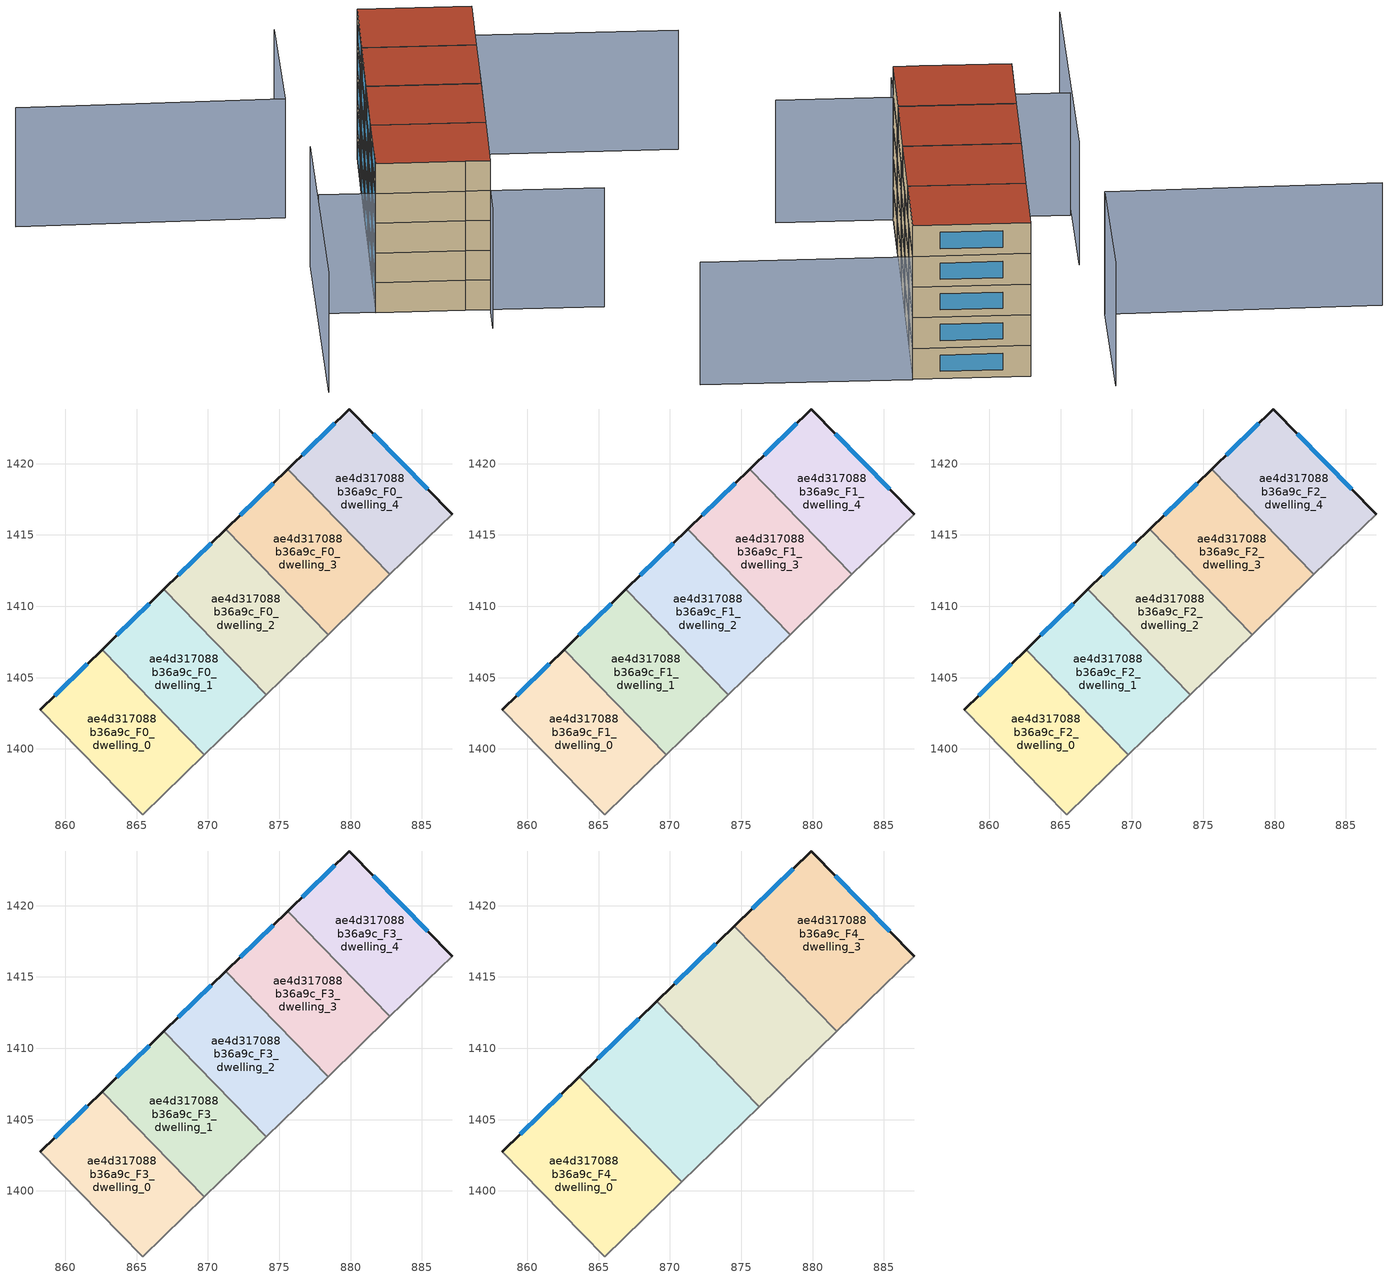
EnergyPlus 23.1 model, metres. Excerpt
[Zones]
ae4d317088b36a9c_F0_dwelling_0
 floor ground (EU_floor_Construction): 862.58,1406.97 869.75,1399.59 865.42,1395.38 863.86,1396.99 858.23,1402.74 z0
 wall outside (EU_wall_Construction): 862.58,1406.97 858.23,1402.74 z0:3
 wall to ae4d317088b36a9c_F0_dwelling_1 (EU_wall_Construction): 869.75,1399.59 862.58,1406.97 z0:3
 wall adiabatic (EU_wall_Construction): 858.23,1402.74 863.86,1396.99 865.42,1395.38 869.75,1399.59 z0:3
 window (EU_Window_Construction): 861.56,1405.98 859.25,1403.74 z0.7:2.3
ae4d317088b36a9c_F0_dwelling_1
 floor ground (EU_floor_Construction): 866.91,1411.18 874.09,1403.8 869.75,1399.59 862.58,1406.97 z0
 wall outside (EU_wall_Construction): 866.91,1411.18 862.58,1406.97 z0:3
 wall to ae4d317088b36a9c_F0_dwelling_2 (EU_wall_Construction): 874.09,1403.8 866.91,1411.18 z0:3
 wall adiabatic (EU_wall_Construction): 869.75,1399.59 874.09,1403.8 z0:3
 window (EU_Window_Construction): 865.89,1410.19 863.59,1407.96 z0.7:2.3
ae4d317088b36a9c_F0_dwelling_2
 floor ground (EU_floor_Construction): 871.25,1415.4 878.42,1408.02 874.09,1403.8 866.91,1411.18 z0
 wall outside (EU_wall_Construction): 871.25,1415.4 866.91,1411.18 z0:3
 wall to ae4d317088b36a9c_F0_dwelling_3 (EU_wall_Construction): 878.42,1408.02 871.25,1415.4 z0:3
 wall adiabatic (EU_wall_Construction): 874.09,1403.8 878.42,1408.02 z0:3
 window (EU_Window_Construction): 870.23,1414.41 867.93,1412.17 z0.7:2.3
ae4d317088b36a9c_F0_dwelling_3
 floor ground (EU_floor_Construction): 875.58,1419.61 882.76,1412.23 878.42,1408.02 871.25,1415.4 z0
 wall outside (EU_wall_Construction): 875.58,1419.61 871.25,1415.4 z0:3
 wall to ae4d317088b36a9c_F0_dwelling_4 (EU_wall_Construction): 882.76,1412.23 875.58,1419.61 z0:3
 wall adiabatic (EU_wall_Construction): 878.42,1408.02 882.76,1412.23 z0:3
 window (EU_Window_Construction): 874.56,1418.62 872.27,1416.39 z0.7:2.3
ae4d317088b36a9c_F0_dwelling_4
 floor ground (EU_floor_Construction): 879.91,1423.82 887.1,1416.46 882.76,1412.23 875.58,1419.61 z0
 wall outside (EU_wall_Construction): 887.1,1416.46 879.91,1423.82 875.58,1419.61 z0:3
 wall adiabatic (EU_wall_Construction): 882.76,1412.23 887.1,1416.46 z0:3
 window (EU_Window_Construction): 878.89,1422.83 876.6,1420.6 / 885.41,1418.19 881.6,1422.09 z0.7:2.3
ae4d317088b36a9c_F1_dwelling_0
 floor to ae4d317088b36a9c_F0_dwelling_0 (EU_floor_Construction): 862.58,1406.97 869.75,1399.59 865.42,1395.38 863.86,1396.99 858.23,1402.74 z3
 wall outside (EU_wall_Construction): 862.58,1406.97 858.23,1402.74 z3:6
 wall to ae4d317088b36a9c_F1_dwelling_1 (EU_wall_Construction): 869.75,1399.59 862.58,1406.97 z3:6
 wall adiabatic (EU_wall_Construction): 858.23,1402.74 863.86,1396.99 865.42,1395.38 869.75,1399.59 z3:6
 window (EU_Window_Construction): 861.56,1405.98 859.25,1403.74 z3.7:5.3
ae4d317088b36a9c_F1_dwelling_1
 floor to ae4d317088b36a9c_F0_dwelling_1 (EU_floor_Construction): 866.91,1411.18 874.09,1403.8 869.75,1399.59 862.58,1406.97 z3
 wall outside (EU_wall_Construction): 866.91,1411.18 862.58,1406.97 z3:6
 wall to ae4d317088b36a9c_F1_dwelling_2 (EU_wall_Construction): 874.09,1403.8 866.91,1411.18 z3:6
 wall adiabatic (EU_wall_Construction): 869.75,1399.59 874.09,1403.8 z3:6
 window (EU_Window_Construction): 865.89,1410.19 863.59,1407.96 z3.7:5.3
ae4d317088b36a9c_F1_dwelling_2
 floor to ae4d317088b36a9c_F0_dwelling_2 (EU_floor_Construction): 871.25,1415.4 878.42,1408.02 874.09,1403.8 866.91,1411.18 z3
 wall outside (EU_wall_Construction): 871.25,1415.4 866.91,1411.18 z3:6
 wall to ae4d317088b36a9c_F1_dwelling_3 (EU_wall_Construction): 878.42,1408.02 871.25,1415.4 z3:6
 wall adiabatic (EU_wall_Construction): 874.09,1403.8 878.42,1408.02 z3:6
 window (EU_Window_Construction): 870.23,1414.41 867.93,1412.17 z3.7:5.3
ae4d317088b36a9c_F1_dwelling_3
 floor to ae4d317088b36a9c_F0_dwelling_3 (EU_floor_Construction): 875.58,1419.61 882.76,1412.23 878.42,1408.02 871.25,1415.4 z3
 wall outside (EU_wall_Construction): 875.58,1419.61 871.25,1415.4 z3:6
 wall to ae4d317088b36a9c_F1_dwelling_4 (EU_wall_Construction): 882.76,1412.23 875.58,1419.61 z3:6
 wall adiabatic (EU_wall_Construction): 878.42,1408.02 882.76,1412.23 z3:6
 window (EU_Window_Construction): 874.56,1418.62 872.27,1416.39 z3.7:5.3
ae4d317088b36a9c_F1_dwelling_4
 floor to ae4d317088b36a9c_F0_dwelling_4 (EU_floor_Construction): 879.91,1423.82 887.1,1416.46 882.76,1412.23 875.58,1419.61 z3
 wall outside (EU_wall_Construction): 887.1,1416.46 879.91,1423.82 875.58,1419.61 z3:6
 wall adiabatic (EU_wall_Construction): 882.76,1412.23 887.1,1416.46 z3:6
 window (EU_Window_Construction): 878.89,1422.83 876.6,1420.6 / 885.41,1418.19 881.6,1422.09 z3.7:5.3
ae4d317088b36a9c_F2_dwelling_0
 floor to ae4d317088b36a9c_F1_dwelling_0 (EU_floor_Construction): 862.58,1406.97 869.75,1399.59 865.42,1395.38 863.86,1396.99 858.23,1402.74 z6
 wall outside (EU_wall_Construction): 862.58,1406.97 858.23,1402.74 z6:9
 wall to ae4d317088b36a9c_F2_dwelling_1 (EU_wall_Construction): 869.75,1399.59 862.58,1406.97 z6:9
 wall adiabatic (EU_wall_Construction): 858.23,1402.74 863.86,1396.99 865.42,1395.38 869.75,1399.59 z6:9
 window (EU_Window_Construction): 861.56,1405.98 859.25,1403.74 z6.7:8.3
ae4d317088b36a9c_F2_dwelling_1
 floor to ae4d317088b36a9c_F1_dwelling_1 (EU_floor_Construction): 866.91,1411.18 874.09,1403.8 869.75,1399.59 862.58,1406.97 z6
 wall outside (EU_wall_Construction): 866.91,1411.18 862.58,1406.97 z6:9
 wall to ae4d317088b36a9c_F2_dwelling_2 (EU_wall_Construction): 874.09,1403.8 866.91,1411.18 z6:9
 wall adiabatic (EU_wall_Construction): 869.75,1399.59 874.09,1403.8 z6:9
 window (EU_Window_Construction): 865.89,1410.19 863.59,1407.96 z6.7:8.3
ae4d317088b36a9c_F2_dwelling_2
 floor to ae4d317088b36a9c_F1_dwelling_2 (EU_floor_Construction): 871.25,1415.4 878.42,1408.02 874.09,1403.8 866.91,1411.18 z6
 wall outside (EU_wall_Construction): 871.25,1415.4 866.91,1411.18 z6:9
 wall to ae4d317088b36a9c_F2_dwelling_3 (EU_wall_Construction): 878.42,1408.02 871.25,1415.4 z6:9
 wall adiabatic (EU_wall_Construction): 874.09,1403.8 878.42,1408.02 z6:9
 window (EU_Window_Construction): 870.23,1414.41 867.93,1412.17 z6.7:8.3
ae4d317088b36a9c_F2_dwelling_3
 floor to ae4d317088b36a9c_F1_dwelling_3 (EU_floor_Construction): 875.58,1419.61 882.76,1412.23 878.42,1408.02 871.25,1415.4 z6
 wall outside (EU_wall_Construction): 875.58,1419.61 871.25,1415.4 z6:9
 wall to ae4d317088b36a9c_F2_dwelling_4 (EU_wall_Construction): 882.76,1412.23 875.58,1419.61 z6:9
 wall adiabatic (EU_wall_Construction): 878.42,1408.02 882.76,1412.23 z6:9
 window (EU_Window_Construction): 874.56,1418.62 872.27,1416.39 z6.7:8.3
ae4d317088b36a9c_F2_dwelling_4
 floor to ae4d317088b36a9c_F1_dwelling_4 (EU_floor_Construction): 879.91,1423.82 887.1,1416.46 882.76,1412.23 875.58,1419.61 z6
 wall outside (EU_wall_Construction): 887.1,1416.46 879.91,1423.82 875.58,1419.61 z6:9
 wall adiabatic (EU_wall_Construction): 882.76,1412.23 887.1,1416.46 z6:9
 window (EU_Window_Construction): 878.89,1422.83 876.6,1420.6 / 885.41,1418.19 881.6,1422.09 z6.7:8.3
ae4d317088b36a9c_F3_dwelling_0
 floor to ae4d317088b36a9c_F2_dwelling_0 (EU_floor_Construction): 862.58,1406.97 869.75,1399.59 865.42,1395.38 863.86,1396.99 858.23,1402.74 z9
 wall outside (EU_wall_Construction): 862.58,1406.97 858.23,1402.74 z9:12
 wall to ae4d317088b36a9c_F3_dwelling_1 (EU_wall_Construction): 869.75,1399.59 862.58,1406.97 z9:12
 wall adiabatic (EU_wall_Construction): 858.23,1402.74 863.86,1396.99 865.42,1395.38 869.75,1399.59 z9:12
 window (EU_Window_Construction): 861.56,1405.98 859.25,1403.74 z9.7:11.3
ae4d317088b36a9c_F3_dwelling_1
 floor to ae4d317088b36a9c_F2_dwelling_1 (EU_floor_Construction): 866.91,1411.18 874.09,1403.8 869.75,1399.59 862.58,1406.97 z9
 wall outside (EU_wall_Construction): 866.91,1411.18 862.58,1406.97 z9:12
 wall to ae4d317088b36a9c_F3_dwelling_2 (EU_wall_Construction): 874.09,1403.8 866.91,1411.18 z9:12
 wall adiabatic (EU_wall_Construction): 869.75,1399.59 874.09,1403.8 z9:12
 window (EU_Window_Construction): 865.89,1410.19 863.59,1407.96 z9.7:11.3
ae4d317088b36a9c_F3_dwelling_2
 floor to ae4d317088b36a9c_F2_dwelling_2 (EU_floor_Construction): 871.25,1415.4 878.42,1408.02 874.09,1403.8 866.91,1411.18 z9
 wall outside (EU_wall_Construction): 871.25,1415.4 866.91,1411.18 z9:12
 wall to ae4d317088b36a9c_F3_dwelling_3 (EU_wall_Construction): 878.42,1408.02 871.25,1415.4 z9:12
 wall adiabatic (EU_wall_Construction): 874.09,1403.8 878.42,1408.02 z9:12
 window (EU_Window_Construction): 870.23,1414.41 867.93,1412.17 z9.7:11.3
ae4d317088b36a9c_F3_dwelling_3
 floor to ae4d317088b36a9c_F2_dwelling_3 (EU_floor_Construction): 875.58,1419.61 882.76,1412.23 878.42,1408.02 871.25,1415.4 z9
 wall outside (EU_wall_Construction): 875.58,1419.61 871.25,1415.4 z9:12
 wall to ae4d317088b36a9c_F3_dwelling_4 (EU_wall_Construction): 882.76,1412.23 875.58,1419.61 z9:12
 wall adiabatic (EU_wall_Construction): 878.42,1408.02 882.76,1412.23 z9:12
 window (EU_Window_Construction): 874.56,1418.62 872.27,1416.39 z9.7:11.3
ae4d317088b36a9c_F3_dwelling_4
 floor to ae4d317088b36a9c_F2_dwelling_4 (EU_floor_Construction): 879.91,1423.82 887.1,1416.46 882.76,1412.23 875.58,1419.61 z9
 wall outside (EU_wall_Construction): 887.1,1416.46 879.91,1423.82 875.58,1419.61 z9:12
 wall adiabatic (EU_wall_Construction): 882.76,1412.23 887.1,1416.46 z9:12
 window (EU_Window_Construction): 878.89,1422.83 876.6,1420.6 / 885.41,1418.19 881.6,1422.09 z9.7:11.3
ae4d317088b36a9c_F4_dwelling_0
 floor to ae4d317088b36a9c_F3_dwelling_0 (EU_floor_Construction): 862.58,1406.97 869.75,1399.59 865.42,1395.38 863.86,1396.99 858.23,1402.74 z12
 floor to ae4d317088b36a9c_F3_dwelling_1 (EU_floor_Construction): 863.66,1408.02 870.83,1400.64 869.75,1399.59 862.58,1406.97 z12
 wall outside (EU_wall_Construction): 863.66,1408.02 858.23,1402.74 z12:15
 wall to ae4d317088b36a9c_F4_dwelling_1 (EU_wall_Construction): 870.84,1400.64 863.66,1408.02 z12:15
 wall adiabatic (EU_wall_Construction): 858.23,1402.74 863.86,1396.99 865.42,1395.38 870.84,1400.64 z12:15
 window (EU_Window_Construction): 862.38,1406.78 859.51,1403.98 z12.7:14.3
 roof outside (EU_roof_Construction): 870.84,1400.64 863.66,1408.02 858.23,1402.74 863.86,1396.99 865.42,1395.38 z15
ae4d317088b36a9c_F4_dwelling_1
 floor to ae4d317088b36a9c_F3_dwelling_1 (EU_floor_Construction): 866.91,1411.18 874.09,1403.8 870.83,1400.64 863.66,1408.02 z12
 floor to ae4d317088b36a9c_F3_dwelling_2 (EU_floor_Construction): 869.08,1413.29 876.25,1405.91 874.09,1403.8 866.91,1411.18 z12
 wall outside (EU_wall_Construction): 869.08,1413.29 863.66,1408.02 z12:15
 wall to ae4d317088b36a9c_F4_dwelling_2 (EU_wall_Construction): 876.26,1405.91 869.08,1413.29 z12:15
 wall adiabatic (EU_wall_Construction): 870.84,1400.64 876.26,1405.91 z12:15
 window (EU_Window_Construction): 867.81,1412.05 864.93,1409.26 z12.7:14.3
 roof outside (EU_roof_Construction): 876.26,1405.91 869.08,1413.29 863.66,1408.02 870.84,1400.64 z15
ae4d317088b36a9c_F4_dwelling_2
 floor to ae4d317088b36a9c_F3_dwelling_2 (EU_floor_Construction): 871.25,1415.4 878.42,1408.02 876.25,1405.91 869.08,1413.29 z12
 floor to ae4d317088b36a9c_F3_dwelling_3 (EU_floor_Construction): 874.5,1418.56 881.67,1411.18 878.42,1408.02 871.25,1415.4 z12
 wall outside (EU_wall_Construction): 874.5,1418.56 869.08,1413.29 z12:15
 wall to ae4d317088b36a9c_F4_dwelling_3 (EU_wall_Construction): 881.67,1411.18 874.5,1418.56 z12:15
 wall adiabatic (EU_wall_Construction): 876.26,1405.91 881.67,1411.18 z12:15
 window (EU_Window_Construction): 873.23,1417.32 870.35,1414.53 z12.7:14.3
 roof outside (EU_roof_Construction): 881.67,1411.18 874.5,1418.56 869.08,1413.29 876.26,1405.91 z15
ae4d317088b36a9c_F4_dwelling_3
 floor to ae4d317088b36a9c_F3_dwelling_4 (EU_floor_Construction): 879.91,1423.82 887.1,1416.46 882.76,1412.23 875.58,1419.61 z12
 floor to ae4d317088b36a9c_F3_dwelling_3 (EU_floor_Construction): 875.58,1419.61 882.76,1412.23 881.67,1411.18 874.5,1418.56 z12
 wall outside (EU_wall_Construction): 887.1,1416.46 879.91,1423.82 874.5,1418.56 z12:15
 wall adiabatic (EU_wall_Construction): 881.67,1411.18 887.1,1416.46 z12:15
 window (EU_Window_Construction): 878.64,1422.58 875.77,1419.8 / 885.41,1418.19 881.6,1422.09 z12.7:14.3
 roof outside (EU_roof_Construction): 887.1,1416.46 879.91,1423.82 874.5,1418.56 881.67,1411.18 z15
shading: 854.68,1406.42 872.55,1388.04 / 862.78,1392.81 887.15,1416.5 / 887.15,1416.5 900.05,1403.22 / 861.23,1413.14 843.8,1395.72 / 876.41,1430.58 866.84,1420.98 / 866.84,1420.98 849.72,1438.05 z0:12
[Building]
EU S2 Campaign: North Axis=0; Terrain=City; Solar Distribution=FullExterior
[Site:Location]
Budapest.Ferenc.Liszt.Intl.AP: Latitude=47.437; Longitude=19.256; Time Zone=1; Elevation=185
[SizingPeriod:WeatherFileDays]
AnnualSizingPeriod: Begin Month=1; Begin Day of Month=1; End Month=12; End Day of Month=31; Day of Week for Start Day=Monday; Use Weather File Daylight Saving Period=No; Use Weather File Rain and Snow Indicators=No
[MATERIAL]
EU_InternalMass_Material: Roughness=MediumRough; Thickness=0.1; Conductivity=1; Density=1800; Specific Heat=900; Thermal Absorptance=0.9; Solar Absorptance=0.7; Visible Absorptance=0.7
[MATERIAL:NOMASS] Roughness=MediumRough; Thermal Absorptance=0.9; Solar Absorptance=0.7; Visible Absorptance=0.7
Name | Thermal Resistance
EU_wall_NoMass | 0.832559
EU_roof_NoMass | 1.39638
EU_floor_NoMass | 0.872794
[WINDOWMATERIAL:SIMPLEGLAZINGSYSTEM]
EU_Window_SimpleGlazing: UFactor=2.79869; Solar Heat Gain Coefficient=0.75; Visible Transmittance=0.75
[CONSTRUCTION]
EU_wall_Construction: EU_wall_NoMass
EU_roof_Construction: EU_roof_NoMass
EU_floor_Construction: EU_floor_NoMass
EU_Window_Construction: EU_Window_SimpleGlazing
EU_InternalMass_Construction: EU_InternalMass_Material
[ZONE] Type=1; Multiplier=1; Ceiling Height=autocalculate; Floor Area=autocalculate; Part of Total Floor Area=Yes
Name | Volume
ae4d317088b36a9c_F0_dwelling_0; ae4d317088b36a9c_F1_dwelling_0; ae4d317088b36a9c_F2_dwelling_0; ae4d317088b36a9c_F3_dwelling_0 | 186.731
ae4d317088b36a9c_F4_dwelling_0 | 233.416
ae4d317088b36a9c_F0_dwelling_1; ae4d317088b36a9c_F1_dwelling_1; ae4d317088b36a9c_F2_dwelling_1; ae4d317088b36a9c_F3_dwelling_1 | 186.727
ae4d317088b36a9c_F4_dwelling_1 | 233.43
ae4d317088b36a9c_F0_dwelling_2; ae4d317088b36a9c_F1_dwelling_2; ae4d317088b36a9c_F2_dwelling_2; ae4d317088b36a9c_F3_dwelling_2 | 186.701
ae4d317088b36a9c_F4_dwelling_2 | 233.387
ae4d317088b36a9c_F0_dwelling_3; ae4d317088b36a9c_F1_dwelling_3; ae4d317088b36a9c_F2_dwelling_3; ae4d317088b36a9c_F3_dwelling_3 | 186.739
ae4d317088b36a9c_F4_dwelling_3 | 233.424
ae4d317088b36a9c_F0_dwelling_4; ae4d317088b36a9c_F1_dwelling_4; ae4d317088b36a9c_F2_dwelling_4; ae4d317088b36a9c_F3_dwelling_4 | 186.732
[INTERNALMASS] Construction=EU_InternalMass_Construction
Name | Zone or ZoneList | Surface Area
ae4d317088b36a9c_F0_dwelling_0_EU_InternalMass | ae4d317088b36a9c_F0_dwelling_0 | 62.2435
ae4d317088b36a9c_F0_dwelling_1_EU_InternalMass | ae4d317088b36a9c_F0_dwelling_1 | 62.2423
ae4d317088b36a9c_F0_dwelling_2_EU_InternalMass | ae4d317088b36a9c_F0_dwelling_2 | 62.2335
ae4d317088b36a9c_F0_dwelling_3_EU_InternalMass | ae4d317088b36a9c_F0_dwelling_3 | 62.2466
ae4d317088b36a9c_F0_dwelling_4_EU_InternalMass | ae4d317088b36a9c_F0_dwelling_4 | 62.244
ae4d317088b36a9c_F1_dwelling_0_EU_InternalMass | ae4d317088b36a9c_F1_dwelling_0 | 62.2435
ae4d317088b36a9c_F1_dwelling_1_EU_InternalMass | ae4d317088b36a9c_F1_dwelling_1 | 62.2423
ae4d317088b36a9c_F1_dwelling_2_EU_InternalMass | ae4d317088b36a9c_F1_dwelling_2 | 62.2335
ae4d317088b36a9c_F1_dwelling_3_EU_InternalMass | ae4d317088b36a9c_F1_dwelling_3 | 62.2466
ae4d317088b36a9c_F1_dwelling_4_EU_InternalMass | ae4d317088b36a9c_F1_dwelling_4 | 62.244
ae4d317088b36a9c_F2_dwelling_0_EU_InternalMass | ae4d317088b36a9c_F2_dwelling_0 | 62.2435
ae4d317088b36a9c_F2_dwelling_1_EU_InternalMass | ae4d317088b36a9c_F2_dwelling_1 | 62.2423
ae4d317088b36a9c_F2_dwelling_2_EU_InternalMass | ae4d317088b36a9c_F2_dwelling_2 | 62.2335
ae4d317088b36a9c_F2_dwelling_3_EU_InternalMass | ae4d317088b36a9c_F2_dwelling_3 | 62.2466
ae4d317088b36a9c_F2_dwelling_4_EU_InternalMass | ae4d317088b36a9c_F2_dwelling_4 | 62.244
ae4d317088b36a9c_F3_dwelling_0_EU_InternalMass | ae4d317088b36a9c_F3_dwelling_0 | 62.2435
ae4d317088b36a9c_F3_dwelling_1_EU_InternalMass | ae4d317088b36a9c_F3_dwelling_1 | 62.2423
ae4d317088b36a9c_F3_dwelling_2_EU_InternalMass | ae4d317088b36a9c_F3_dwelling_2 | 62.2335
ae4d317088b36a9c_F3_dwelling_3_EU_InternalMass | ae4d317088b36a9c_F3_dwelling_3 | 62.2466
ae4d317088b36a9c_F3_dwelling_4_EU_InternalMass | ae4d317088b36a9c_F3_dwelling_4 | 62.244
ae4d317088b36a9c_F4_dwelling_0_EU_InternalMass | ae4d317088b36a9c_F4_dwelling_0 | 77.8053
ae4d317088b36a9c_F4_dwelling_1_EU_InternalMass | ae4d317088b36a9c_F4_dwelling_1 | 77.8101
ae4d317088b36a9c_F4_dwelling_2_EU_InternalMass | ae4d317088b36a9c_F4_dwelling_2 | 77.7955
ae4d317088b36a9c_F4_dwelling_3_EU_InternalMass | ae4d317088b36a9c_F4_dwelling_3 | 77.8077
[OTHEREQUIPMENT] Fuel Type=Electricity; Design Level Calculation Method=Watts/Area; Power per Zone Floor Area=1; Fraction Latent=0; Fraction Radiant=0; Fraction Lost=0; Carbon Dioxide Generation Rate=0; EndUse Subcategory=EU_Step8_InternalGains
Name | Zone or ZoneList or Space or SpaceList | Schedule
EU_Step8_InternalGain_ae4d317088b36a9c_F0_dwelling_0_f000 | ae4d317088b36a9c_F0_dwelling_0 | EU_Step8_GainSchedule_ae4d317088b36a9c_F0_dwelling_0_f000
EU_Step8_InternalGain_ae4d317088b36a9c_F0_dwelling_1_f000 | ae4d317088b36a9c_F0_dwelling_1 | EU_Step8_GainSchedule_ae4d317088b36a9c_F0_dwelling_1_f000
EU_Step8_InternalGain_ae4d317088b36a9c_F0_dwelling_2_f000 | ae4d317088b36a9c_F0_dwelling_2 | EU_Step8_GainSchedule_ae4d317088b36a9c_F0_dwelling_2_f000
EU_Step8_InternalGain_ae4d317088b36a9c_F0_dwelling_3_f000 | ae4d317088b36a9c_F0_dwelling_3 | EU_Step8_GainSchedule_ae4d317088b36a9c_F0_dwelling_3_f000
EU_Step8_InternalGain_ae4d317088b36a9c_F0_dwelling_4_f000 | ae4d317088b36a9c_F0_dwelling_4 | EU_Step8_GainSchedule_ae4d317088b36a9c_F0_dwelling_4_f000
EU_Step8_InternalGain_ae4d317088b36a9c_F1_dwelling_0_f000 | ae4d317088b36a9c_F1_dwelling_0 | EU_Step8_GainSchedule_ae4d317088b36a9c_F1_dwelling_0_f000
EU_Step8_InternalGain_ae4d317088b36a9c_F1_dwelling_1_f000 | ae4d317088b36a9c_F1_dwelling_1 | EU_Step8_GainSchedule_ae4d317088b36a9c_F1_dwelling_1_f000
EU_Step8_InternalGain_ae4d317088b36a9c_F1_dwelling_2_f000 | ae4d317088b36a9c_F1_dwelling_2 | EU_Step8_GainSchedule_ae4d317088b36a9c_F1_dwelling_2_f000
EU_Step8_InternalGain_ae4d317088b36a9c_F1_dwelling_3_f000 | ae4d317088b36a9c_F1_dwelling_3 | EU_Step8_GainSchedule_ae4d317088b36a9c_F1_dwelling_3_f000
EU_Step8_InternalGain_ae4d317088b36a9c_F1_dwelling_4_f000 | ae4d317088b36a9c_F1_dwelling_4 | EU_Step8_GainSchedule_ae4d317088b36a9c_F1_dwelling_4_f000
EU_Step8_InternalGain_ae4d317088b36a9c_F2_dwelling_0_f000 | ae4d317088b36a9c_F2_dwelling_0 | EU_Step8_GainSchedule_ae4d317088b36a9c_F2_dwelling_0_f000
EU_Step8_InternalGain_ae4d317088b36a9c_F2_dwelling_1_f000 | ae4d317088b36a9c_F2_dwelling_1 | EU_Step8_GainSchedule_ae4d317088b36a9c_F2_dwelling_1_f000
EU_Step8_InternalGain_ae4d317088b36a9c_F2_dwelling_2_f000 | ae4d317088b36a9c_F2_dwelling_2 | EU_Step8_GainSchedule_ae4d317088b36a9c_F2_dwelling_2_f000
EU_Step8_InternalGain_ae4d317088b36a9c_F2_dwelling_3_f000 | ae4d317088b36a9c_F2_dwelling_3 | EU_Step8_GainSchedule_ae4d317088b36a9c_F2_dwelling_3_f000
EU_Step8_InternalGain_ae4d317088b36a9c_F2_dwelling_4_f000 | ae4d317088b36a9c_F2_dwelling_4 | EU_Step8_GainSchedule_ae4d317088b36a9c_F2_dwelling_4_f000
EU_Step8_InternalGain_ae4d317088b36a9c_F3_dwelling_0_f000 | ae4d317088b36a9c_F3_dwelling_0 | EU_Step8_GainSchedule_ae4d317088b36a9c_F3_dwelling_0_f000
EU_Step8_InternalGain_ae4d317088b36a9c_F3_dwelling_1_f000 | ae4d317088b36a9c_F3_dwelling_1 | EU_Step8_GainSchedule_ae4d317088b36a9c_F3_dwelling_1_f000
EU_Step8_InternalGain_ae4d317088b36a9c_F3_dwelling_2_f000 | ae4d317088b36a9c_F3_dwelling_2 | EU_Step8_GainSchedule_ae4d317088b36a9c_F3_dwelling_2_f000
EU_Step8_InternalGain_ae4d317088b36a9c_F3_dwelling_3_f000 | ae4d317088b36a9c_F3_dwelling_3 | EU_Step8_GainSchedule_ae4d317088b36a9c_F3_dwelling_3_f000
EU_Step8_InternalGain_ae4d317088b36a9c_F3_dwelling_4_f000 | ae4d317088b36a9c_F3_dwelling_4 | EU_Step8_GainSchedule_ae4d317088b36a9c_F3_dwelling_4_f000
EU_Step8_InternalGain_ae4d317088b36a9c_F4_dwelling_0_f000 | ae4d317088b36a9c_F4_dwelling_0 | EU_Step8_GainSchedule_ae4d317088b36a9c_F4_dwelling_0_f000
EU_Step8_InternalGain_ae4d317088b36a9c_F4_dwelling_1_f000 | ae4d317088b36a9c_F4_dwelling_1 | EU_Step8_GainSchedule_ae4d317088b36a9c_F4_dwelling_1_f000
EU_Step8_InternalGain_ae4d317088b36a9c_F4_dwelling_2_f000 | ae4d317088b36a9c_F4_dwelling_2 | EU_Step8_GainSchedule_ae4d317088b36a9c_F4_dwelling_2_f000
EU_Step8_InternalGain_ae4d317088b36a9c_F4_dwelling_3_f000 | ae4d317088b36a9c_F4_dwelling_3 | EU_Step8_GainSchedule_ae4d317088b36a9c_F4_dwelling_3_f000
[ZONEVENTILATION:DESIGNFLOWRATE] Schedule=EU_AlwaysOn; Design Flow Rate Calculation Method=AirChanges/Hour; Air Changes per Hour=0.475469; Ventilation Type=Natural; Fan Pressure Rise=0; Fan Total Efficiency=1; Constant Term Coefficient=1; Temperature Term Coefficient=0; Velocity Term Coefficient=0; Velocity Squared Term Coefficient=0; Minimum Indoor Temperature=-100; Maximum Indoor Temperature=100; Delta Temperature=-100; Minimum Outdoor Temperature=-100; Maximum Outdoor Temperature=100; Maximum Wind Speed=40
Name | Zone or ZoneList or Space or SpaceList
EU_ConstantAir_ae4d317088b36a9c_F0_dwelling_0 | ae4d317088b36a9c_F0_dwelling_0
EU_ConstantAir_ae4d317088b36a9c_F0_dwelling_1 | ae4d317088b36a9c_F0_dwelling_1
EU_ConstantAir_ae4d317088b36a9c_F0_dwelling_2 | ae4d317088b36a9c_F0_dwelling_2
EU_ConstantAir_ae4d317088b36a9c_F0_dwelling_3 | ae4d317088b36a9c_F0_dwelling_3
EU_ConstantAir_ae4d317088b36a9c_F0_dwelling_4 | ae4d317088b36a9c_F0_dwelling_4
EU_ConstantAir_ae4d317088b36a9c_F1_dwelling_0 | ae4d317088b36a9c_F1_dwelling_0
EU_ConstantAir_ae4d317088b36a9c_F1_dwelling_1 | ae4d317088b36a9c_F1_dwelling_1
EU_ConstantAir_ae4d317088b36a9c_F1_dwelling_2 | ae4d317088b36a9c_F1_dwelling_2
EU_ConstantAir_ae4d317088b36a9c_F1_dwelling_3 | ae4d317088b36a9c_F1_dwelling_3
EU_ConstantAir_ae4d317088b36a9c_F1_dwelling_4 | ae4d317088b36a9c_F1_dwelling_4
EU_ConstantAir_ae4d317088b36a9c_F2_dwelling_0 | ae4d317088b36a9c_F2_dwelling_0
EU_ConstantAir_ae4d317088b36a9c_F2_dwelling_1 | ae4d317088b36a9c_F2_dwelling_1
EU_ConstantAir_ae4d317088b36a9c_F2_dwelling_2 | ae4d317088b36a9c_F2_dwelling_2
EU_ConstantAir_ae4d317088b36a9c_F2_dwelling_3 | ae4d317088b36a9c_F2_dwelling_3
EU_ConstantAir_ae4d317088b36a9c_F2_dwelling_4 | ae4d317088b36a9c_F2_dwelling_4
EU_ConstantAir_ae4d317088b36a9c_F3_dwelling_0 | ae4d317088b36a9c_F3_dwelling_0
EU_ConstantAir_ae4d317088b36a9c_F3_dwelling_1 | ae4d317088b36a9c_F3_dwelling_1
EU_ConstantAir_ae4d317088b36a9c_F3_dwelling_2 | ae4d317088b36a9c_F3_dwelling_2
EU_ConstantAir_ae4d317088b36a9c_F3_dwelling_3 | ae4d317088b36a9c_F3_dwelling_3
EU_ConstantAir_ae4d317088b36a9c_F3_dwelling_4 | ae4d317088b36a9c_F3_dwelling_4
EU_ConstantAir_ae4d317088b36a9c_F4_dwelling_0 | ae4d317088b36a9c_F4_dwelling_0
EU_ConstantAir_ae4d317088b36a9c_F4_dwelling_1 | ae4d317088b36a9c_F4_dwelling_1
EU_ConstantAir_ae4d317088b36a9c_F4_dwelling_2 | ae4d317088b36a9c_F4_dwelling_2
EU_ConstantAir_ae4d317088b36a9c_F4_dwelling_3 | ae4d317088b36a9c_F4_dwelling_3
[HVACTEMPLATE:THERMOSTAT] Constant Heating Setpoint=20; Constant Cooling Setpoint=50
EU_HeatOnly_ae4d317088b36a9c_F0_dwelling_0; EU_HeatOnly_ae4d317088b36a9c_F0_dwelling_1; EU_HeatOnly_ae4d317088b36a9c_F0_dwelling_2; EU_HeatOnly_ae4d317088b36a9c_F0_dwelling_3; EU_HeatOnly_ae4d317088b36a9c_F0_dwelling_4; EU_HeatOnly_ae4d317088b36a9c_F1_dwelling_0; EU_HeatOnly_ae4d317088b36a9c_F1_dwelling_1; EU_HeatOnly_ae4d317088b36a9c_F1_dwelling_2; EU_HeatOnly_ae4d317088b36a9c_F1_dwelling_3; EU_HeatOnly_ae4d317088b36a9c_F1_dwelling_4; EU_HeatOnly_ae4d317088b36a9c_F2_dwelling_0; EU_HeatOnly_ae4d317088b36a9c_F2_dwelling_1; EU_HeatOnly_ae4d317088b36a9c_F2_dwelling_2; EU_HeatOnly_ae4d317088b36a9c_F2_dwelling_3; EU_HeatOnly_ae4d317088b36a9c_F2_dwelling_4; EU_HeatOnly_ae4d317088b36a9c_F3_dwelling_0; EU_HeatOnly_ae4d317088b36a9c_F3_dwelling_1; EU_HeatOnly_ae4d317088b36a9c_F3_dwelling_2; EU_HeatOnly_ae4d317088b36a9c_F3_dwelling_3; EU_HeatOnly_ae4d317088b36a9c_F3_dwelling_4; EU_HeatOnly_ae4d317088b36a9c_F4_dwelling_0; EU_HeatOnly_ae4d317088b36a9c_F4_dwelling_1; EU_HeatOnly_ae4d317088b36a9c_F4_dwelling_2; EU_HeatOnly_ae4d317088b36a9c_F4_dwelling_3
[HVACTEMPLATE:ZONE:IDEALLOADSAIRSYSTEM] System Availability Schedule=EU_AlwaysOn; Maximum Heating Supply Air Temperature=50; Minimum Cooling Supply Air Temperature=13; Maximum Heating Supply Air Humidity Ratio=0.0156; Minimum Cooling Supply Air Humidity Ratio=0.0077; Heating Limit=NoLimit; Cooling Limit=NoLimit; Heating Availability Schedule=EU_AlwaysOn; Cooling Availability Schedule=EU_CoolingOff; Dehumidification Control Type=ConstantSensibleHeatRatio; Cooling Sensible Heat Ratio=0.7; Dehumidification Setpoint=60; Humidification Control Type=None; Humidification Setpoint=30; Outdoor Air Method=None; Outdoor Air Flow Rate per Person=0.00944; Outdoor Air Flow Rate per Zone Floor Area=0; Outdoor Air Flow Rate per Zone=0; Demand Controlled Ventilation Type=None; Outdoor Air Economizer Type=NoEconomizer; Heat Recovery Type=None; Sensible Heat Recovery Effectiveness=0.7; Latent Heat Recovery Effectiveness=0.65
Name | Template Thermostat
ae4d317088b36a9c_F0_dwelling_0 | EU_HeatOnly_ae4d317088b36a9c_F0_dwelling_0
ae4d317088b36a9c_F0_dwelling_1 | EU_HeatOnly_ae4d317088b36a9c_F0_dwelling_1
ae4d317088b36a9c_F0_dwelling_2 | EU_HeatOnly_ae4d317088b36a9c_F0_dwelling_2
ae4d317088b36a9c_F0_dwelling_3 | EU_HeatOnly_ae4d317088b36a9c_F0_dwelling_3
ae4d317088b36a9c_F0_dwelling_4 | EU_HeatOnly_ae4d317088b36a9c_F0_dwelling_4
ae4d317088b36a9c_F1_dwelling_0 | EU_HeatOnly_ae4d317088b36a9c_F1_dwelling_0
ae4d317088b36a9c_F1_dwelling_1 | EU_HeatOnly_ae4d317088b36a9c_F1_dwelling_1
ae4d317088b36a9c_F1_dwelling_2 | EU_HeatOnly_ae4d317088b36a9c_F1_dwelling_2
ae4d317088b36a9c_F1_dwelling_3 | EU_HeatOnly_ae4d317088b36a9c_F1_dwelling_3
ae4d317088b36a9c_F1_dwelling_4 | EU_HeatOnly_ae4d317088b36a9c_F1_dwelling_4
ae4d317088b36a9c_F2_dwelling_0 | EU_HeatOnly_ae4d317088b36a9c_F2_dwelling_0
ae4d317088b36a9c_F2_dwelling_1 | EU_HeatOnly_ae4d317088b36a9c_F2_dwelling_1
ae4d317088b36a9c_F2_dwelling_2 | EU_HeatOnly_ae4d317088b36a9c_F2_dwelling_2
ae4d317088b36a9c_F2_dwelling_3 | EU_HeatOnly_ae4d317088b36a9c_F2_dwelling_3
ae4d317088b36a9c_F2_dwelling_4 | EU_HeatOnly_ae4d317088b36a9c_F2_dwelling_4
ae4d317088b36a9c_F3_dwelling_0 | EU_HeatOnly_ae4d317088b36a9c_F3_dwelling_0
ae4d317088b36a9c_F3_dwelling_1 | EU_HeatOnly_ae4d317088b36a9c_F3_dwelling_1
ae4d317088b36a9c_F3_dwelling_2 | EU_HeatOnly_ae4d317088b36a9c_F3_dwelling_2
ae4d317088b36a9c_F3_dwelling_3 | EU_HeatOnly_ae4d317088b36a9c_F3_dwelling_3
ae4d317088b36a9c_F3_dwelling_4 | EU_HeatOnly_ae4d317088b36a9c_F3_dwelling_4
ae4d317088b36a9c_F4_dwelling_0 | EU_HeatOnly_ae4d317088b36a9c_F4_dwelling_0
ae4d317088b36a9c_F4_dwelling_1 | EU_HeatOnly_ae4d317088b36a9c_F4_dwelling_1
ae4d317088b36a9c_F4_dwelling_2 | EU_HeatOnly_ae4d317088b36a9c_F4_dwelling_2
ae4d317088b36a9c_F4_dwelling_3 | EU_HeatOnly_ae4d317088b36a9c_F4_dwelling_3
[SIZING:ZONE] Zone Cooling Design Supply Air Temperature Input Method=SupplyAirTemperature; Zone Cooling Design Supply Air Temperature=13; Zone Heating Design Supply Air Temperature Input Method=SupplyAirTemperature; Zone Heating Design Supply Air Temperature=50; Zone Cooling Design Supply Air Humidity Ratio=0.008; Zone Heating Design Supply Air Humidity Ratio=0.008; Cooling Design Air Flow Method=DesignDay; Cooling Design Air Flow Rate=0; Cooling Minimum Air Flow per Zone Floor Area=0.000762; Cooling Minimum Air Flow=0; Cooling Minimum Air Flow Fraction=0.2; Heating Design Air Flow Method=DesignDay; Heating Design Air Flow Rate=0; Heating Maximum Air Flow per Zone Floor Area=0.002032; Heating Maximum Air Flow=0.141576; Heating Maximum Air Flow Fraction=0.3; Account for Dedicated Outdoor Air System=No; Dedicated Outdoor Air System Control Strategy=NeutralSupplyAir; Dedicated Outdoor Air Low Setpoint Temperature for Design=autosize; Dedicated Outdoor Air High Setpoint Temperature for Design=autosize; Zone Load Sizing Method=Sensible Load Only No Latent Load; Zone Latent Cooling Design Supply Air Humidity Ratio Input Method=HumidityRatioDifference; Zone Cooling Design Supply Air Humidity Ratio Difference=0.005; Zone Latent Heating Design Supply Air Humidity Ratio Input Method=HumidityRatioDifference; Zone Humidification Design Supply Air Humidity Ratio Difference=0.005
ae4d317088b36a9c_F0_dwelling_0; ae4d317088b36a9c_F0_dwelling_1; ae4d317088b36a9c_F0_dwelling_2; ae4d317088b36a9c_F0_dwelling_3; ae4d317088b36a9c_F0_dwelling_4; ae4d317088b36a9c_F1_dwelling_0; ae4d317088b36a9c_F1_dwelling_1; ae4d317088b36a9c_F1_dwelling_2; ae4d317088b36a9c_F1_dwelling_3; ae4d317088b36a9c_F1_dwelling_4; ae4d317088b36a9c_F2_dwelling_0; ae4d317088b36a9c_F2_dwelling_1; ae4d317088b36a9c_F2_dwelling_2; ae4d317088b36a9c_F2_dwelling_3; ae4d317088b36a9c_F2_dwelling_4; ae4d317088b36a9c_F3_dwelling_0; ae4d317088b36a9c_F3_dwelling_1; ae4d317088b36a9c_F3_dwelling_2; ae4d317088b36a9c_F3_dwelling_3; ae4d317088b36a9c_F3_dwelling_4; ae4d317088b36a9c_F4_dwelling_0; ae4d317088b36a9c_F4_dwelling_1; ae4d317088b36a9c_F4_dwelling_2; ae4d317088b36a9c_F4_dwelling_3
[SCHEDULE:CONSTANT]
Name | Hourly Value
EU_AlwaysOn | 1
EU_CoolingOff | 0
[SCHEDULE:FILE] Column Number=1; Rows to Skip at Top=0; Number of Hours of Data=8760; Column Separator=Comma; Interpolate to Timestep=No; Minutes per Item=60; Adjust Schedule for Daylight Savings=Yes
Name | File
EU_Step8_GainSchedule_ae4d317088b36a9c_F0_dwelling_0_f000 | ../../schedules/ae4d317088b36a9c/ae4d317088b36a9c_F0_dwelling_0_f000_gain.csv
EU_Step8_GainSchedule_ae4d317088b36a9c_F0_dwelling_1_f000 | ../../schedules/ae4d317088b36a9c/ae4d317088b36a9c_F0_dwelling_1_f000_gain.csv
EU_Step8_GainSchedule_ae4d317088b36a9c_F0_dwelling_2_f000 | ../../schedules/ae4d317088b36a9c/ae4d317088b36a9c_F0_dwelling_2_f000_gain.csv
EU_Step8_GainSchedule_ae4d317088b36a9c_F0_dwelling_3_f000 | ../../schedules/ae4d317088b36a9c/ae4d317088b36a9c_F0_dwelling_3_f000_gain.csv
EU_Step8_GainSchedule_ae4d317088b36a9c_F0_dwelling_4_f000 | ../../schedules/ae4d317088b36a9c/ae4d317088b36a9c_F0_dwelling_4_f000_gain.csv
EU_Step8_GainSchedule_ae4d317088b36a9c_F1_dwelling_0_f000 | ../../schedules/ae4d317088b36a9c/ae4d317088b36a9c_F1_dwelling_0_f000_gain.csv
EU_Step8_GainSchedule_ae4d317088b36a9c_F1_dwelling_1_f000 | ../../schedules/ae4d317088b36a9c/ae4d317088b36a9c_F1_dwelling_1_f000_gain.csv
EU_Step8_GainSchedule_ae4d317088b36a9c_F1_dwelling_2_f000 | ../../schedules/ae4d317088b36a9c/ae4d317088b36a9c_F1_dwelling_2_f000_gain.csv
EU_Step8_GainSchedule_ae4d317088b36a9c_F1_dwelling_3_f000 | ../../schedules/ae4d317088b36a9c/ae4d317088b36a9c_F1_dwelling_3_f000_gain.csv
EU_Step8_GainSchedule_ae4d317088b36a9c_F1_dwelling_4_f000 | ../../schedules/ae4d317088b36a9c/ae4d317088b36a9c_F1_dwelling_4_f000_gain.csv
EU_Step8_GainSchedule_ae4d317088b36a9c_F2_dwelling_0_f000 | ../../schedules/ae4d317088b36a9c/ae4d317088b36a9c_F2_dwelling_0_f000_gain.csv
EU_Step8_GainSchedule_ae4d317088b36a9c_F2_dwelling_1_f000 | ../../schedules/ae4d317088b36a9c/ae4d317088b36a9c_F2_dwelling_1_f000_gain.csv
EU_Step8_GainSchedule_ae4d317088b36a9c_F2_dwelling_2_f000 | ../../schedules/ae4d317088b36a9c/ae4d317088b36a9c_F2_dwelling_2_f000_gain.csv
EU_Step8_GainSchedule_ae4d317088b36a9c_F2_dwelling_3_f000 | ../../schedules/ae4d317088b36a9c/ae4d317088b36a9c_F2_dwelling_3_f000_gain.csv
EU_Step8_GainSchedule_ae4d317088b36a9c_F2_dwelling_4_f000 | ../../schedules/ae4d317088b36a9c/ae4d317088b36a9c_F2_dwelling_4_f000_gain.csv
EU_Step8_GainSchedule_ae4d317088b36a9c_F3_dwelling_0_f000 | ../../schedules/ae4d317088b36a9c/ae4d317088b36a9c_F3_dwelling_0_f000_gain.csv
EU_Step8_GainSchedule_ae4d317088b36a9c_F3_dwelling_1_f000 | ../../schedules/ae4d317088b36a9c/ae4d317088b36a9c_F3_dwelling_1_f000_gain.csv
EU_Step8_GainSchedule_ae4d317088b36a9c_F3_dwelling_2_f000 | ../../schedules/ae4d317088b36a9c/ae4d317088b36a9c_F3_dwelling_2_f000_gain.csv
EU_Step8_GainSchedule_ae4d317088b36a9c_F3_dwelling_3_f000 | ../../schedules/ae4d317088b36a9c/ae4d317088b36a9c_F3_dwelling_3_f000_gain.csv
EU_Step8_GainSchedule_ae4d317088b36a9c_F3_dwelling_4_f000 | ../../schedules/ae4d317088b36a9c/ae4d317088b36a9c_F3_dwelling_4_f000_gain.csv
EU_Step8_GainSchedule_ae4d317088b36a9c_F4_dwelling_0_f000 | ../../schedules/ae4d317088b36a9c/ae4d317088b36a9c_F4_dwelling_0_f000_gain.csv
EU_Step8_GainSchedule_ae4d317088b36a9c_F4_dwelling_1_f000 | ../../schedules/ae4d317088b36a9c/ae4d317088b36a9c_F4_dwelling_1_f000_gain.csv
EU_Step8_GainSchedule_ae4d317088b36a9c_F4_dwelling_2_f000 | ../../schedules/ae4d317088b36a9c/ae4d317088b36a9c_F4_dwelling_2_f000_gain.csv
EU_Step8_GainSchedule_ae4d317088b36a9c_F4_dwelling_3_f000 | ../../schedules/ae4d317088b36a9c/ae4d317088b36a9c_F4_dwelling_3_f000_gain.csv
